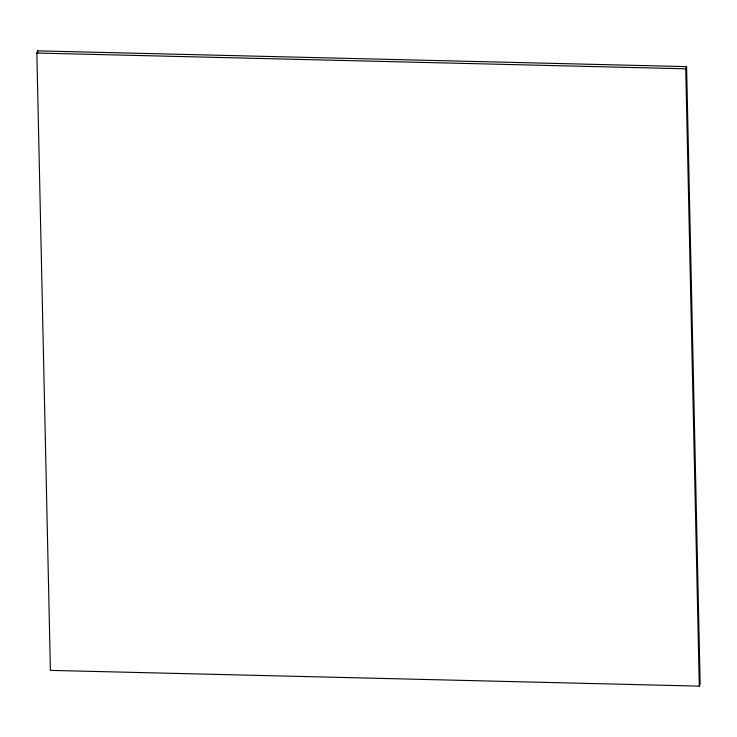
<?xml version="1.0" encoding="UTF-8"?>
<svg xmlns="http://www.w3.org/2000/svg" width="737" height="737" viewBox="0 0 737 737"><rect width="100%" height="100%" fill="white"/><g stroke="black" fill="none" stroke-linecap="round" stroke-linejoin="round"><path stroke-width="1.11" d="M36.85 53.036L37.707 50.862L686.598 66.625L700.15 683.964L699.293 686.138L50.402 670.375L36.85 53.036L685.742 68.799L686.598 66.625M685.742 68.799L699.293 686.138M37.707 50.862L37.753 53.165"/></g></svg>
